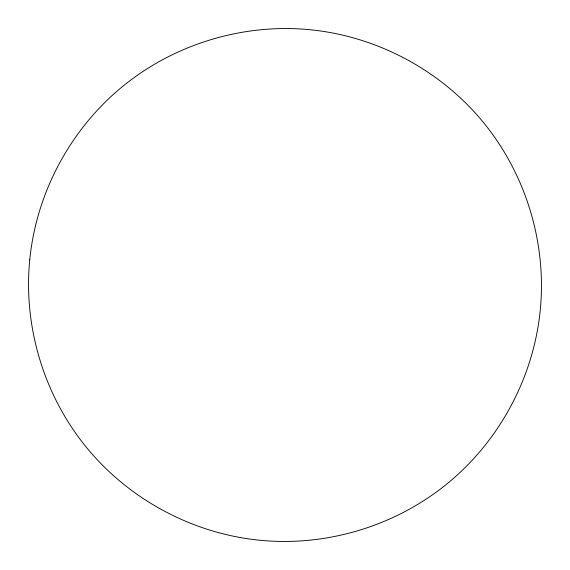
<?xml version="1.0" encoding="UTF-8"?>
<svg xmlns="http://www.w3.org/2000/svg" width="570" height="570" viewBox="0 0 570 570"><rect width="100%" height="100%" fill="white"/><g stroke="black" fill="none" stroke-linecap="round" stroke-linejoin="round"><path stroke-width="0.85" d="M29.74 259.856C23.163 326.817 44.054 395.701 86.725 447.721C129.418 499.719 192.902 533.655 259.856 540.26C326.817 546.844 395.701 525.946 447.721 483.274C499.719 440.582 533.648 377.098 540.26 310.144C546.844 243.183 525.946 174.299 483.274 122.279C440.582 70.281 377.098 36.345 310.144 29.74C243.183 23.156 174.299 44.054 122.279 86.725C70.281 129.418 36.352 192.902 29.74 259.856"/></g></svg>
